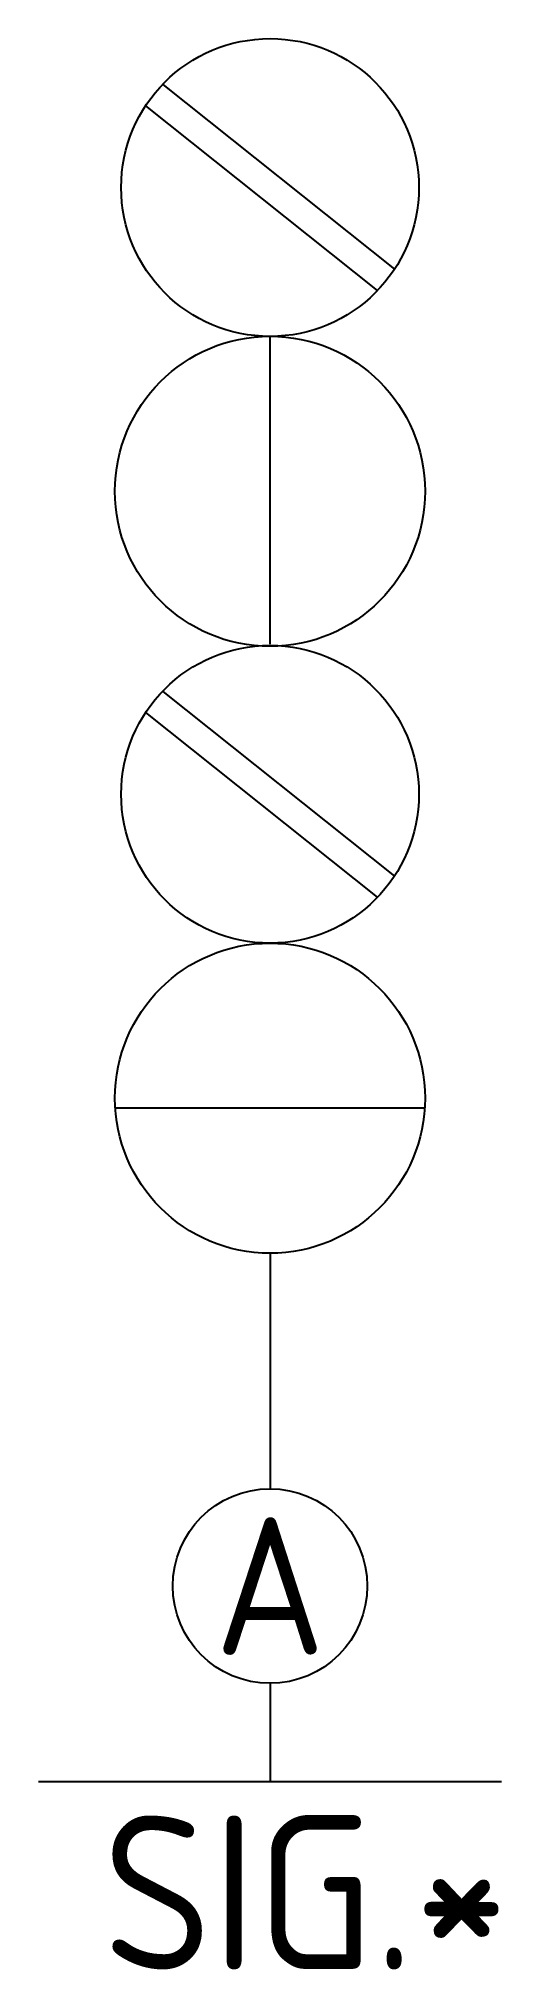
# Model space of a CAD drawing. Header units: millimetres. Extents: x 390.8 to 399.2, y 246.8 to 282.
import ezdxf

# ---------------------------------------------------------------- set-up
doc = ezdxf.new("R2010")
doc.units = ezdxf.units.MM
doc.styles.add('ISOCP', font='isocp.shx')

msp = doc.modelspace()

# ---------------------------------------------------------------- linework, layer by layer
for p, q in [((393.056, 281.114), (397.271, 277.754)), ((392.742, 280.729), (396.957, 277.37)), ((395.007, 270.932), (395.007, 276.532)), ((393.056, 270.075), (397.271, 266.715)), ((392.742, 269.69), (396.957, 266.33)), ((392.191, 262.497), (397.822, 262.497)), ((395.007, 259.851), (395.007, 255.566)), ((395.007, 252.026), (395.007, 250.241)), ((390.796, 250.241), (399.217, 250.241))]:
    msp.add_line(p, q)
for centre, radius in [((395.007, 279.242), 2.709), ((395.007, 273.715), 2.821), ((395.007, 268.202), 2.709), ((395.007, 262.672), 2.821)]:
    msp.add_circle(centre, radius)
at = {"ltscale": 5}
msp.add_circle((395.007, 253.796), 1.77, dxfattribs=at)

# ---------------------------------------------------------------- texts
at = {"attachment_point": 5, "style": 'ISOCP'}
for s, insert, char_height in [('A', (395.007, 253.796), 2.5), ('SIG.*', (395.652, 248.221), 2.8)]:
    msp.add_mtext_dynamic_manual_height_columns(s, width=45.06474, gutter_width=12.488, heights=[0], dxfattribs=dict(at, insert=insert, char_height=char_height))

doc.saveas('drawing.dxf')
